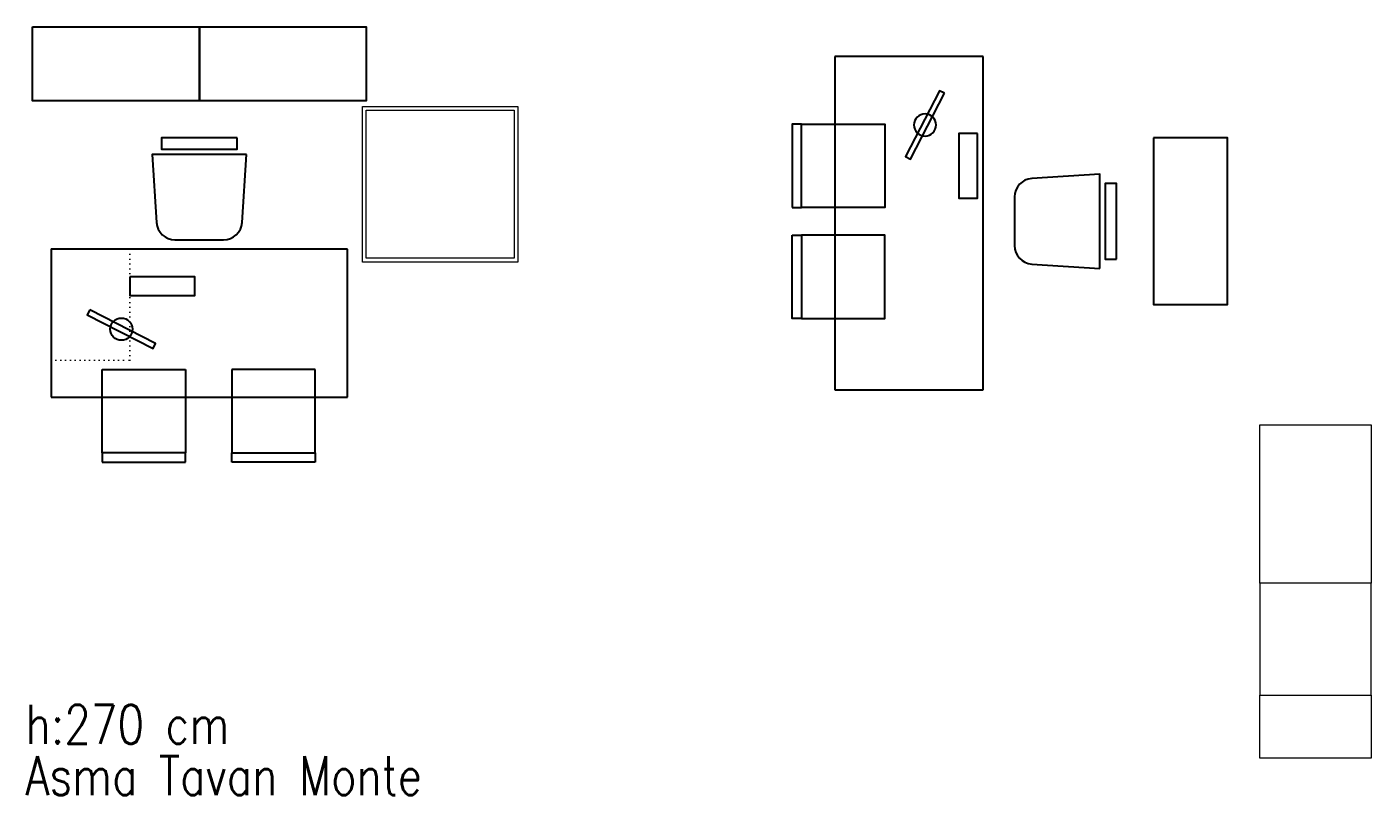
# Model space of a CAD drawing. Extents: x -1286 to 34975, y -230 to 6637.
# Drawn here: x 3418 to 4143, y 1423 to 1837 of the extents above; entities that cross this region are included whole.
import ezdxf

# ---------------------------------------------------------------- set-up
doc = ezdxf.new("R2010")
doc.units = 0
doc.header["$LTSCALE"] = 20
doc.linetypes.add('DOT2', pattern=[0.125, 0, -0.125])
doc.layers.get('0').update_dxf_attribs({"color": 9, "lineweight": 9})
for name, color, linetype, lineweight in [('01', 9, 'Continuous', 9), ('05', 9, 'Continuous', 9), ('14', 9, 'Continuous', 9), ('E-YAZI', 7, 'Continuous', 30)]:
    doc.layers.add(name, color=color, linetype=linetype, lineweight=lineweight)
doc.styles.add('E-YAZI', font='txttw.shx')

# ---------------------------------------------------------------- blocks, each defined once
blk = doc.blocks.new('p-kolon-80x80-vw')
at = {"layer": '01'}
blk.add_lwpolyline([(-40, -40), (-40, 40), (40, 40), (40, -40)], close=True, dxfattribs=at)
blk = doc.blocks.new('masa')
for points in [[(-5005, 21964.57), (-5065, 21964.57), (-5065, 22050), (-5005, 22050)], [(-5065, 21904), (-5005, 21904), (-5005, 21964.57), (-5065, 21964.57)], [(-5005, 21870), (-5065, 21870), (-5065, 21904), (-5005, 21904)]]:
    blk.add_lwpolyline(points, close=True)
blk = doc.blocks.new('m-çalışma dolap modül-90')
at = {"lineweight": -3, "ltscale": 0.5}
blk.add_lwpolyline([(-90, 0), (0, 0), (0, 40), (-90, 40)], close=True, dxfattribs=at)
blk = doc.blocks.new('160lıkcalismamasa-vw')
at = {"lineweight": -3, "ltscale": 0.5}
for p, q in [((2355.98, 2657.5), (2355.98, 2662.5)), ((2355.98, 2662.5), (2400.98, 2662.5)), ((2400.98, 2657.5), (2355.98, 2657.5)), ((2355.98, 2657.5), (2355.98, 2612.5)), ((2400.98, 2657.5), (2355.98, 2657.5)), ((2400.98, 2662.5), (2400.98, 2657.5)), ((2400.98, 2612.5), (2400.98, 2657.5)), ((2425.98, 2662.5), (2425.98, 2657.5)), ((2470.98, 2662.5), (2425.98, 2662.5)), ((2425.98, 2657.5), (2470.98, 2657.5)), ((2425.98, 2612.5), (2425.98, 2657.5)), ((2425.98, 2657.5), (2470.98, 2657.5)), ((2470.98, 2657.5), (2470.98, 2662.5)), ((2470.98, 2657.5), (2470.98, 2612.5)), ((2498.48, 2627.5), (2338.48, 2627.5)), ((2338.48, 2627.5), (2338.48, 2547.5)), ((2498.48, 2547.5), (2498.48, 2627.5)), ((2355.98, 2612.5), (2400.98, 2612.5)), ((2470.98, 2612.5), (2425.98, 2612.5)), ((2338.48, 2547.5), (2498.48, 2547.5))]:
    blk.add_line(p, q, dxfattribs=at)
for points in [[(2477.64, 2580.3), (2479.01, 2582.97), (2443.42, 2601.24), (2442.05, 2598.58)], [(2455.98, 2562.5), (2455.98, 2572.5), (2420.98, 2572.5), (2420.98, 2562.5)], [(2397.98, 2487.5), (2438.98, 2487.5), (2438.98, 2493.5), (2397.98, 2493.5)]]:
    blk.add_lwpolyline(points, close=True, dxfattribs=at)
blk.add_lwpolyline([(2392.98, 2496.5), (2443.98, 2496.5), (2441.59, 2533.15, 0.395265), (2431.61, 2542.5), (2405.34, 2542.5, 0.395265), (2395.37, 2533.15)], format="xyb", close=True, dxfattribs=at)
blk.add_circle((2460.53, 2590.77), 6, dxfattribs=at)
at = {"layer": '05', "linetype": 'DOT2'}
for p, q in [((2498.48, 2607.5), (2455.98, 2607.5)), ((2455.98, 2607.5), (2455.98, 2547.5)), ((2498.48, 2547.5), (2498.48, 2607.5)), ((2455.98, 2547.5), (2498.48, 2547.5))]:
    blk.add_line(p, q, dxfattribs=at)
blk = doc.blocks.new('m-vw-sandalye-02')
at = {"lineweight": -3, "ltscale": 0.5}
for points in [[(-22.5, 0), (-22.5, -5), (22.5, -5), (22.5, 0)], [(-22.5, -5), (22.5, -5), (22.5, -50), (-22.5, -50)]]:
    blk.add_lwpolyline(points, close=True, dxfattribs=at)
blk = doc.blocks.new('m-vw-sandalye')
at = {"lineweight": -3, "ltscale": 0.5}
blk.add_lwpolyline([(-20.5, 0), (20.5, 0), (20.5, -6), (-20.5, -6)], close=True, dxfattribs=at)
blk.add_lwpolyline([(-25.5, -9), (25.5, -9), (23.11, -45.65, -0.395265), (13.13, -55), (-13.13, -55, -0.395265), (-23.11, -45.65)], format="xyb", close=True, dxfattribs=at)
blk = doc.blocks.new('m-vw-çalışma-p-01')
at = {"lineweight": -3, "ltscale": 0.5}
for p, q in [((11.93, 179.03), (91.93, 179.03)), ((11.93, -0.97), (11.93, 179.03)), ((91.93, 179.03), (91.93, -0.97)), ((91.93, -0.97), (11.93, -0.97))]:
    blk.add_line(p, q, dxfattribs=at)
for points in [[(32.8, 159.16), (35.47, 160.53), (53.74, 124.95), (51.08, 123.58)], [(15, 137.5), (25, 137.5), (25, 102.5), (15, 102.5)]]:
    blk.add_lwpolyline(points, close=True, dxfattribs=at)
blk.add_circle((43.27, 142.05), 6, dxfattribs=at)
at = {"lineweight": -3, "ltscale": 0.5, "xscale": -1, "rotation": 270}
blk.add_blockref('m-vw-sandalye-02', (115, 120), dxfattribs=at)
at = {"lineweight": -3, "rotation": 90}
blk.add_blockref('m-vw-sandalye', (-60, 90), dxfattribs=at)
at = {"lineweight": -3, "ltscale": 0.5, "rotation": 270}
blk.add_blockref('m-vw-sandalye-02', (115, 60), dxfattribs=at)

msp = doc.modelspace()

# ---------------------------------------------------------------- linework, layer by layer
at = {"layer": '14'}
msp.add_lwpolyline([(3598.84, 1794.5), (3682.84, 1794.5), (3682.84, 1710.5), (3598.84, 1710.5)], close=True, dxfattribs=at)

# ---------------------------------------------------------------- block references
msp.add_blockref('p-kolon-80x80-vw', (3640.84, 1752.5))
at = {"layer": '05', "xscale": -1, "rotation": 180}
for p in [(3510.84, 1837.5), (3600.84, 1837.5)]:
    msp.add_blockref('m-çalışma dolap modül-90', p, dxfattribs=at)
at = {"layer": '05', "lineweight": -3, "xscale": -1}
msp.add_blockref('m-vw-çalışma-p-01', (3945.84, 1642.5), dxfattribs=at)
at = {"layer": '05'}
for name, p, rotation in [('160lıkcalismamasa-vw', (5929.31, 4265), 180), ('m-çalışma dolap modül-90', (4025.84, 1687.5), 270)]:
    msp.add_blockref(name, p, dxfattribs=dict(at, rotation=rotation))
msp.add_blockref('masa', (9148.34, -20427.5), dxfattribs=at)

# ---------------------------------------------------------------- texts
at = {"layer": 'E-YAZI', "color": 30, "style": 'E-YAZI', "width": 0.8}
for s, p in [('h:270 cm', (3417.04, 1450.32)), ('Asma Tavan Monte', (3417.04, 1422.6))]:
    msp.add_text(s, height=21, dxfattribs=at).set_placement(p)

doc.saveas('drawing.dxf')
